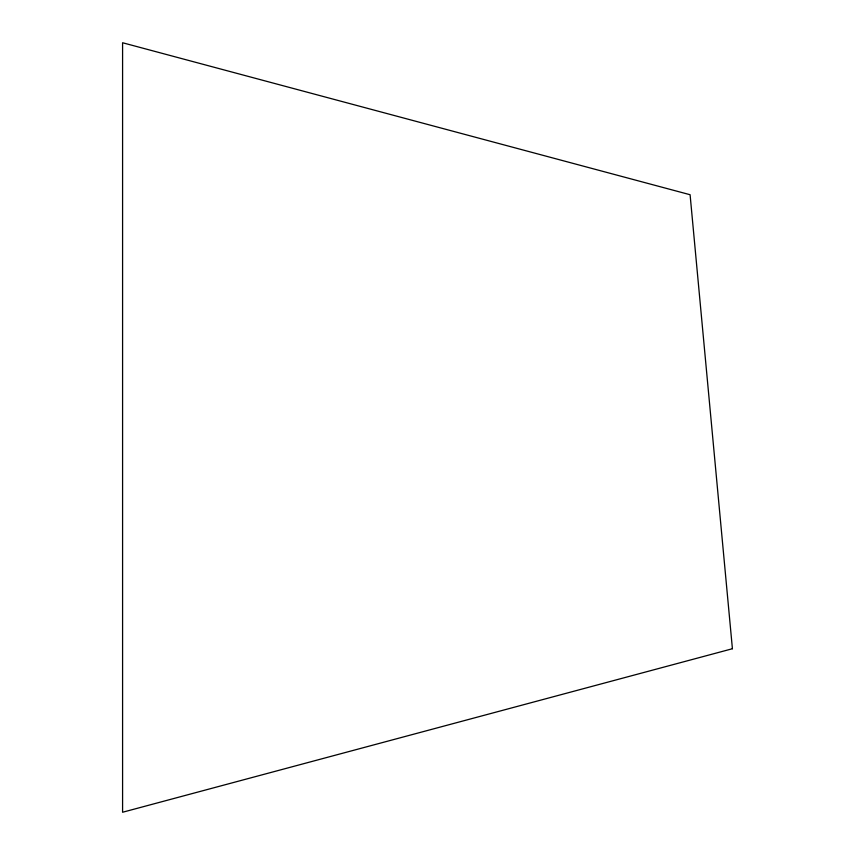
<?xml version="1.0" encoding="UTF-8"?>
<svg xmlns="http://www.w3.org/2000/svg" width="855" height="855" viewBox="0 0 855 855"><rect width="100%" height="100%" fill="white"/><g stroke="black" fill="none" stroke-linecap="round" stroke-linejoin="round"><path stroke-width="1.28" d="M732.414 648.731L122.586 812.25L122.586 42.75L690.092 194.726L732.414 648.731"/></g></svg>
